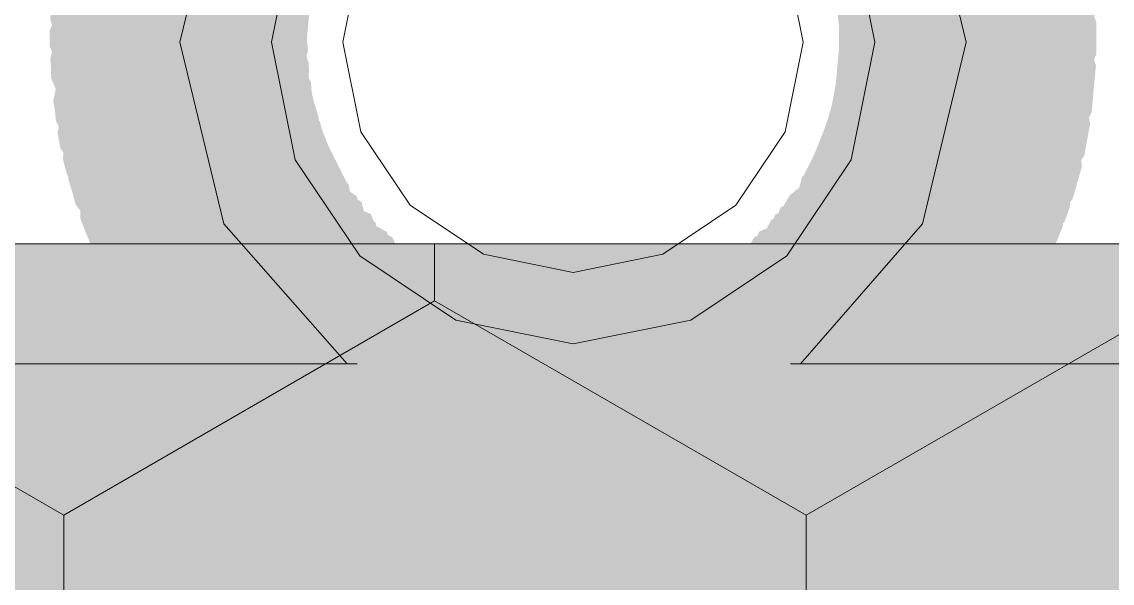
# Model space of a CAD drawing. Header units: millimetres. Extents: x -546 to 1681, y -650 to 1730.
# Drawn here: x 530.667 to 531.43, y 442.224 to 442.617 of the extents above; entities that cross this region are included whole.
import ezdxf

# ---------------------------------------------------------------- set-up
doc = ezdxf.new("R2010")
doc.units = ezdxf.units.MM

msp = doc.modelspace()

# ---------------------------------------------------------------- hatches: boundary and pattern name
at = {"true_color": 0x646464}
h = msp.add_hatch(color=251, dxfattribs=at)
h.dxf.hatch_style = 2
h.paths.add_polyline_path([(530.70923, 442.7272), (530.71235, 442.65843), (530.76305, 442.61187), (530.83182, 442.61499), (530.87839, 442.66569), (530.88239, 442.67669), (530.87927, 442.74546), (530.82857, 442.79203), (530.7598, 442.7889), (530.71323, 442.7382)])
h = msp.add_hatch(color=251, dxfattribs=at)
h.dxf.hatch_style = 2
h.paths.add_polyline_path([(531.39439, 442.7332), (531.34782, 442.78391), (531.27905, 442.78703), (531.22835, 442.74046), (531.22523, 442.67169), (531.22923, 442.66069), (531.2758, 442.60999), (531.34457, 442.60687), (531.39527, 442.65343), (531.39839, 442.7222)])
h = msp.add_hatch(color=251, dxfattribs=at)
h.dxf.hatch_style = 2
h.paths.add_polyline_path([(530.70625, 442.71987), (530.70719, 442.65104), (530.75639, 442.60288), (530.82522, 442.60382), (530.87337, 442.65302), (530.87737, 442.66302), (530.87643, 442.73186), (530.82724, 442.78001), (530.7584, 442.77907), (530.71025, 442.72987)])
h = msp.add_hatch(color=251, dxfattribs=at)
h.dxf.hatch_style = 2
h.paths.add_polyline_path([(531.40002, 442.71731), (531.35643, 442.77059), (531.28795, 442.77765), (531.23466, 442.73406), (531.22761, 442.66559), (531.23061, 442.65559), (531.27419, 442.6023), (531.34267, 442.59524), (531.39596, 442.63883), (531.40302, 442.70731)])
h = msp.add_hatch(color=251, dxfattribs=at)
h.dxf.hatch_style = 2
h.paths.add_polyline_path([(530.69998, 442.69913), (530.70876, 442.63085), (530.76313, 442.58862), (530.83141, 442.5974), (530.87364, 442.65177), (530.87664, 442.66277), (530.86786, 442.73104), (530.81349, 442.77328), (530.74521, 442.76449), (530.70298, 442.71013)])
h = msp.add_hatch(color=251, dxfattribs=at)
h.dxf.hatch_style = 2
h.paths.add_polyline_path([(531.40364, 442.70513), (531.36141, 442.75949), (531.29313, 442.76828), (531.23876, 442.72604), (531.22998, 442.65777), (531.23298, 442.64677), (531.27521, 442.5924), (531.34349, 442.58362), (531.39786, 442.62585), (531.40664, 442.69413)])
h = msp.add_hatch(color=251, dxfattribs=at)
h.dxf.hatch_style = 2
h.paths.add_polyline_path([(530.69761, 442.69131), (530.70466, 442.62283), (530.75795, 442.57924), (530.82643, 442.5863), (530.87001, 442.63959), (530.87302, 442.64959), (530.86596, 442.71806), (530.81267, 442.76165), (530.74419, 442.75459), (530.70061, 442.70131)])
h = msp.add_hatch(color=251, dxfattribs=at)
h.dxf.hatch_style = 2
h.paths.add_polyline_path([(530.69326, 442.67055), (530.7079, 442.60328), (530.76571, 442.5659), (530.83298, 442.58054), (530.87036, 442.63835), (530.87236, 442.64935), (530.85772, 442.71661), (530.79991, 442.75399), (530.73264, 442.73935), (530.69526, 442.68155)])
h = msp.add_hatch(color=251, dxfattribs=at)
h.dxf.hatch_style = 2
h.paths.add_polyline_path([(531.40602, 442.69631), (531.36243, 442.74959), (531.29395, 442.75665), (531.24067, 442.71306), (531.23361, 442.64459), (531.23661, 442.63459), (531.28019, 442.5813), (531.34867, 442.57424), (531.40196, 442.61783), (531.40902, 442.68631)])
h = msp.add_hatch(color=251, dxfattribs=at)
h.dxf.hatch_style = 2
h.paths.add_polyline_path([(531.41136, 442.67655), (531.37398, 442.73435), (531.30671, 442.74899), (531.2489, 442.71161), (531.23426, 442.64435), (531.23626, 442.63335), (531.27364, 442.57554), (531.34091, 442.5609), (531.39872, 442.59828), (531.41336, 442.66555)])
h = msp.add_hatch(color=251, dxfattribs=at)
h.dxf.hatch_style = 2
h.paths.add_polyline_path([(530.69126, 442.65955), (530.7059, 442.59228), (530.76371, 442.5549), (530.83098, 442.56954), (530.86836, 442.62735), (530.87036, 442.63835), (530.85572, 442.70561), (530.79791, 442.743), (530.73064, 442.72836), (530.69326, 442.67055)])
h = msp.add_hatch(color=251, dxfattribs=at)
h.dxf.hatch_style = 2
h.paths.add_polyline_path([(531.41336, 442.66555), (531.37598, 442.72336), (531.30871, 442.738), (531.2509, 442.70061), (531.23626, 442.63335), (531.23826, 442.62235), (531.27565, 442.56454), (531.34291, 442.5499), (531.40072, 442.58728), (531.41536, 442.65455)])
h = msp.add_hatch(color=251, dxfattribs=at)
h.dxf.hatch_style = 2
h.paths.add_polyline_path([(530.68918, 442.6406), (530.70975, 442.5749), (530.77066, 442.54282), (530.83636, 442.56339), (530.86844, 442.6243), (530.86944, 442.6353), (530.84887, 442.70099), (530.78796, 442.73308), (530.72226, 442.7125), (530.69018, 442.65159)])
h = msp.add_hatch(color=251, dxfattribs=at)
h.dxf.hatch_style = 2
h.paths.add_polyline_path([(530.68818, 442.62959), (530.70875, 442.5639), (530.76966, 442.53182), (530.83536, 442.55239), (530.86744, 442.6133), (530.86844, 442.6243), (530.84787, 442.68999), (530.78696, 442.72208), (530.72126, 442.7015), (530.68918, 442.6406)])
h = msp.add_hatch(color=251, dxfattribs=at)
h.dxf.hatch_style = 2
h.paths.add_polyline_path([(531.41644, 442.64659), (531.38436, 442.7075), (531.31866, 442.72808), (531.25776, 442.69599), (531.23718, 442.6303), (531.23818, 442.6193), (531.27026, 442.55839), (531.33596, 442.53782), (531.39687, 442.5699), (531.41744, 442.6356)])
h = msp.add_hatch(color=251, dxfattribs=at)
h.dxf.hatch_style = 2
h.paths.add_polyline_path([(531.41744, 442.6356), (531.38536, 442.6965), (531.31966, 442.71708), (531.25876, 442.68499), (531.23818, 442.6193), (531.23918, 442.6083), (531.27126, 442.54739), (531.33696, 442.52682), (531.39787, 442.5589), (531.41844, 442.62459)])
h = msp.add_hatch(color=251, dxfattribs=at)
h.dxf.hatch_style = 2
h.paths.add_polyline_path([(530.68718, 442.6186), (530.70776, 442.5529), (530.76866, 442.52082), (530.83436, 442.54139), (530.86644, 442.6023), (530.86744, 442.6133), (530.84687, 442.67899), (530.78596, 442.71108), (530.72026, 442.6905), (530.68818, 442.62959)])
h = msp.add_hatch(color=251, dxfattribs=at)
h.dxf.hatch_style = 2
h.paths.add_polyline_path([(531.41881, 442.61645), (531.39237, 442.68001), (531.32881, 442.70645), (531.26525, 442.68001), (531.23881, 442.61645), (531.23881, 442.60545), (531.26525, 442.54188), (531.32881, 442.51545), (531.39237, 442.54188), (531.41881, 442.60545)])
h = msp.add_hatch(color=251, dxfattribs=at)
h.dxf.hatch_style = 2
h.paths.add_polyline_path([(530.68681, 442.59945), (530.71325, 442.53588), (530.77681, 442.50945), (530.84037, 442.53588), (530.86681, 442.59945), (530.86681, 442.61045), (530.84037, 442.67401), (530.77681, 442.70045), (530.71325, 442.67401), (530.68681, 442.61045)])
h = msp.add_hatch(color=251, dxfattribs=at)
h.dxf.hatch_style = 2
h.paths.add_polyline_path([(531.41881, 442.60545), (531.39237, 442.66901), (531.32881, 442.69545), (531.26525, 442.66901), (531.23881, 442.60545), (531.23881, 442.59445), (531.26525, 442.53088), (531.32881, 442.50445), (531.39237, 442.53088), (531.41881, 442.59445)])
h = msp.add_hatch(color=251, dxfattribs=at)
h.dxf.hatch_style = 2
h.paths.add_polyline_path([(530.68818, 442.5803), (530.72026, 442.51939), (530.78596, 442.49882), (530.84687, 442.5309), (530.86744, 442.59659), (530.86644, 442.6076), (530.83436, 442.6685), (530.76866, 442.68908), (530.70776, 442.65699), (530.68718, 442.5913)])
h = msp.add_hatch(color=251, dxfattribs=at)
h.dxf.hatch_style = 2
h.paths.add_polyline_path([(531.41844, 442.5863), (531.39787, 442.65199), (531.33696, 442.68408), (531.27126, 442.6635), (531.23918, 442.6026), (531.23818, 442.59159), (531.25876, 442.5259), (531.31966, 442.49382), (531.38536, 442.51439), (531.41744, 442.5753)])
h = msp.add_hatch(color=251, dxfattribs=at)
h.dxf.hatch_style = 2
h.paths.add_polyline_path([(530.68781, 442.57745), (530.71425, 442.51388), (530.77781, 442.48745), (530.84137, 442.51388), (530.86781, 442.57745), (530.86781, 442.58845), (530.84137, 442.65201), (530.77781, 442.67845), (530.71425, 442.65201), (530.68781, 442.58845)])
h = msp.add_hatch(color=251, dxfattribs=at)
h.dxf.hatch_style = 2
h.paths.add_polyline_path([(531.41744, 442.5753), (531.39687, 442.64099), (531.33596, 442.67308), (531.27026, 442.6525), (531.23818, 442.59159), (531.23718, 442.5806), (531.25776, 442.5149), (531.31866, 442.48282), (531.38436, 442.50339), (531.41644, 442.5643)])
h = msp.add_hatch(color=251, dxfattribs=at)
h.dxf.hatch_style = 2
h.paths.add_polyline_path([(530.69126, 442.55035), (530.72864, 442.49254), (530.79591, 442.4779), (530.85372, 442.51528), (530.86836, 442.58255), (530.86636, 442.59355), (530.82898, 442.65136), (530.76171, 442.666), (530.7039, 442.62861), (530.68926, 442.56135)])
h = msp.add_hatch(color=251, dxfattribs=at)
h.dxf.hatch_style = 2
h.paths.add_polyline_path([(531.41644, 442.5643), (531.39587, 442.62999), (531.33496, 442.66208), (531.26927, 442.6415), (531.23718, 442.5806), (531.23618, 442.56959), (531.25676, 442.5039), (531.31766, 442.47182), (531.38336, 442.49239), (531.41544, 442.5533)])
h = msp.add_hatch(color=251, dxfattribs=at)
h.dxf.hatch_style = 2
h.paths.add_polyline_path([(530.69118, 442.5473), (530.72326, 442.48639), (530.78896, 442.46582), (530.84987, 442.4979), (530.87044, 442.5636), (530.86944, 442.57459), (530.83736, 442.6355), (530.77166, 442.65608), (530.71075, 442.62399), (530.69018, 442.5583)])
h = msp.add_hatch(color=251, dxfattribs=at)
h.dxf.hatch_style = 2
h.paths.add_polyline_path([(531.41436, 442.54535), (531.39972, 442.61261), (531.34191, 442.64999), (531.27464, 442.63536), (531.23726, 442.57755), (531.23526, 442.56655), (531.2499, 442.49928), (531.30771, 442.4619), (531.37498, 442.47654), (531.41236, 442.53435)])
h = msp.add_hatch(color=251, dxfattribs=at)
h.dxf.hatch_style = 2
h.paths.add_polyline_path([(530.69426, 442.52835), (530.73164, 442.47054), (530.79891, 442.4559), (530.85672, 442.49328), (530.87136, 442.56055), (530.86936, 442.57155), (530.83198, 442.62935), (530.76471, 442.644), (530.7069, 442.60661), (530.69226, 442.53935)])
h = msp.add_hatch(color=251, dxfattribs=at)
h.dxf.hatch_style = 2
h.paths.add_polyline_path([(531.41236, 442.53435), (531.39772, 442.60161), (531.33991, 442.639), (531.27265, 442.62435), (531.23526, 442.56655), (531.23326, 442.55555), (531.2479, 442.48828), (531.30571, 442.4509), (531.37298, 442.46554), (531.41036, 442.52335)])
h = msp.add_hatch(color=251, dxfattribs=at)
h.dxf.hatch_style = 2
h.paths.add_polyline_path([(530.69898, 442.50977), (530.74121, 442.4554), (530.80949, 442.44662), (530.86386, 442.48885), (530.87264, 442.55713), (530.86964, 442.56813), (530.82741, 442.62249), (530.75913, 442.63128), (530.70476, 442.58904), (530.69598, 442.52077)])
h = msp.add_hatch(color=251, dxfattribs=at)
h.dxf.hatch_style = 2
h.paths.add_polyline_path([(531.40864, 442.51577), (531.39986, 442.58405), (531.34549, 442.62628), (531.27721, 442.61749), (531.23498, 442.56313), (531.23198, 442.55213), (531.24076, 442.48385), (531.29513, 442.44162), (531.36341, 442.4504), (531.40564, 442.50477)])
h = msp.add_hatch(color=251, dxfattribs=at)
h.dxf.hatch_style = 2
h.paths.add_polyline_path([(530.70261, 442.49759), (530.74619, 442.4443), (530.81467, 442.43724), (530.86796, 442.48083), (530.87501, 442.54931), (530.87202, 442.55931), (530.82843, 442.61259), (530.75995, 442.61965), (530.70666, 442.57606), (530.69961, 442.50759)])
h = msp.add_hatch(color=251, dxfattribs=at)
h.dxf.hatch_style = 2
h.paths.add_polyline_path([(531.40502, 442.50259), (531.39796, 442.57106), (531.34467, 442.61465), (531.27619, 442.60759), (531.23261, 442.55431), (531.22961, 442.54431), (531.23667, 442.47583), (531.28995, 442.43224), (531.35843, 442.4393), (531.40202, 442.49259)])
h = msp.add_hatch(color=251, dxfattribs=at)
h.dxf.hatch_style = 2
h.paths.add_polyline_path([(530.70498, 442.48877), (530.74721, 442.4344), (530.81549, 442.42562), (530.86986, 442.46785), (530.87864, 442.53613), (530.87564, 442.54713), (530.83341, 442.60149), (530.76513, 442.61028), (530.71076, 442.56804), (530.70198, 442.49977)])
h = msp.add_hatch(color=251, dxfattribs=at)
h.dxf.hatch_style = 2
h.paths.add_polyline_path([(531.40039, 442.48769), (531.39727, 442.55646), (531.34657, 442.60303), (531.2778, 442.5999), (531.23123, 442.5492), (531.22723, 442.5382), (531.23035, 442.46943), (531.28106, 442.42287), (531.34983, 442.42599), (531.39639, 442.47669)])
h = msp.add_hatch(color=251, dxfattribs=at)
h.dxf.hatch_style = 2
h.paths.add_polyline_path([(530.71225, 442.46902), (530.7604, 442.41982), (530.82924, 442.41888), (530.87843, 442.46704), (530.87937, 442.53587), (530.87537, 442.54587), (530.82722, 442.59507), (530.75839, 442.59601), (530.70919, 442.54786), (530.70825, 442.47902)])
h = msp.add_hatch(color=251, dxfattribs=at)
h.dxf.hatch_style = 2
h.paths.add_polyline_path([(531.39537, 442.47402), (531.39444, 442.54286), (531.34524, 442.59101), (531.2764, 442.59007), (531.22825, 442.54087), (531.22425, 442.53087), (531.22519, 442.46204), (531.27439, 442.41388), (531.34322, 442.41482), (531.39138, 442.46402)])
h = msp.add_hatch(color=251, dxfattribs=at)
h.dxf.hatch_style = 2
h.paths.add_polyline_path([(530.71625, 442.45902), (530.7644, 442.40982), (530.83324, 442.40888), (530.88243, 442.45704), (530.88337, 442.52587), (530.87937, 442.53587), (530.83122, 442.58507), (530.76239, 442.58601), (530.71319, 442.53786), (530.71225, 442.46902)])
h = msp.add_hatch(color=251, dxfattribs=at)
h.dxf.hatch_style = 2
h.paths.add_polyline_path([(530.72431, 442.4422), (530.77639, 442.39717), (530.84506, 442.40195), (530.89009, 442.45402), (530.88531, 442.5227), (530.88031, 442.5327), (530.82824, 442.57772), (530.75956, 442.57295), (530.71453, 442.52087), (530.71931, 442.4522)])
h = msp.add_hatch(color=251, dxfattribs=at)
h.dxf.hatch_style = 2
h.paths.add_polyline_path([(531.39138, 442.46402), (531.39044, 442.53286), (531.34124, 442.58101), (531.2724, 442.58007), (531.22425, 442.53087), (531.22025, 442.52087), (531.22119, 442.45204), (531.27039, 442.40388), (531.33922, 442.40482), (531.38738, 442.45402)])
h = msp.add_hatch(color=251, dxfattribs=at)
h.dxf.hatch_style = 2
h.paths.add_polyline_path([(531.38431, 442.4472), (531.38909, 442.51587), (531.34406, 442.56795), (531.27539, 442.57272), (531.22331, 442.5277), (531.21831, 442.5177), (531.21353, 442.44902), (531.25856, 442.39695), (531.32724, 442.39217), (531.37931, 442.4372)])
h = msp.add_hatch(color=251, dxfattribs=at)
h.dxf.hatch_style = 2
h.paths.add_polyline_path([(530.72931, 442.4322), (530.78139, 442.38717), (530.85006, 442.39195), (530.89509, 442.44402), (530.89031, 442.5127), (530.88531, 442.5227), (530.83324, 442.56772), (530.76456, 442.56295), (530.71953, 442.51087), (530.72431, 442.4422)])
h = msp.add_hatch(color=251, dxfattribs=at)
h.dxf.hatch_style = 2
h.paths.add_polyline_path([(531.37931, 442.4372), (531.38409, 442.50587), (531.33906, 442.55795), (531.27039, 442.56273), (531.21831, 442.5177), (531.21331, 442.5077), (531.20853, 442.43902), (531.25356, 442.38695), (531.32224, 442.38217), (531.37431, 442.4272)])
h = msp.add_hatch(color=251, dxfattribs=at)
h.dxf.hatch_style = 2
h.paths.add_polyline_path([(530.73431, 442.4222), (530.78638, 442.37717), (530.85506, 442.38195), (530.90009, 442.43402), (530.89531, 442.5027), (530.89031, 442.5127), (530.83824, 442.55773), (530.76956, 442.55295), (530.72453, 442.50087), (530.72931, 442.4322)])
h = msp.add_hatch(color=251, dxfattribs=at)
h.dxf.hatch_style = 2
h.paths.add_polyline_path([(531.3687, 442.41752), (531.38196, 442.48508), (531.34374, 442.54233), (531.27618, 442.55559), (531.21893, 442.51737), (531.19967, 442.44082), (531.23789, 442.38356), (531.30544, 442.3703)])
h = msp.add_hatch(color=251, dxfattribs=at)
h.dxf.hatch_style = 2
h.paths.add_polyline_path([(530.74593, 442.40352), (530.80318, 442.3653), (530.87073, 442.37856), (530.90896, 442.43582), (530.8957, 442.50337), (530.83244, 442.55059), (530.76489, 442.53733), (530.72667, 442.48008)])
h = msp.add_hatch(color=251, dxfattribs=at)
h.dxf.hatch_style = 2
h.paths.add_polyline_path([(531.3627, 442.40852), (531.37596, 442.47608), (531.33773, 442.53333), (531.27018, 442.54659), (531.21293, 442.50837), (531.19367, 442.43182), (531.23189, 442.37456), (531.29944, 442.3613)])
h = msp.add_hatch(color=251, dxfattribs=at)
h.dxf.hatch_style = 2
h.paths.add_polyline_path([(530.75193, 442.39452), (530.80918, 442.3563), (530.87673, 442.36956), (530.91496, 442.42682), (530.9017, 442.49437), (530.83844, 442.54159), (530.77089, 442.52833), (530.73267, 442.47108)])
h = msp.add_hatch(color=251, dxfattribs=at)
h.dxf.hatch_style = 2
h.paths.add_polyline_path([(530.76277, 442.38019), (530.82266, 442.34625), (530.88907, 442.3644), (530.92301, 442.4243), (530.90485, 442.4907), (530.83796, 442.53364), (530.77156, 442.51549), (530.73761, 442.4556)])
h = msp.add_hatch(color=251, dxfattribs=at)
h.dxf.hatch_style = 2
h.paths.add_polyline_path([(531.35899, 442.40314), (531.36902, 442.47125), (531.32812, 442.52662), (531.26001, 442.53665), (531.20464, 442.49575), (531.19864, 442.48575), (531.18861, 442.41764), (531.22951, 442.36227), (531.29761, 442.35224), (531.35299, 442.39314)])
h = msp.add_hatch(color=251, dxfattribs=at)
h.dxf.hatch_style = 2
h.paths.add_polyline_path([(530.76493, 442.37652), (530.82218, 442.3383), (530.88973, 442.35156), (530.92796, 442.40882), (530.9147, 442.47637), (530.85144, 442.52359), (530.78389, 442.51033), (530.74567, 442.45308)])
h = msp.add_hatch(color=251, dxfattribs=at)
h.dxf.hatch_style = 2
h.paths.add_polyline_path([(531.34354, 442.38018), (531.3655, 442.44543), (531.33508, 442.50718), (531.26983, 442.52914), (531.20808, 442.49871), (531.17912, 442.42547), (531.20955, 442.36372), (531.27479, 442.34175)])
h = msp.add_hatch(color=251, dxfattribs=at)
h.dxf.hatch_style = 2
h.paths.add_polyline_path([(530.78417, 442.35481), (530.84781, 442.32856), (530.91145, 442.35481), (530.9377, 442.41845), (530.91145, 442.48209), (530.83981, 442.51634), (530.77617, 442.49009), (530.74992, 442.42645)])
h = msp.add_hatch(color=251, dxfattribs=at)
h.dxf.hatch_style = 2
h.paths.add_polyline_path([(531.33985, 442.37619), (531.35801, 442.4426), (531.32407, 442.50249), (531.25766, 442.52064), (531.19777, 442.4867), (531.17261, 442.4113), (531.20656, 442.3514), (531.27296, 442.33325)])
h = msp.add_hatch(color=251, dxfattribs=at)
h.dxf.hatch_style = 2
h.paths.add_polyline_path([(530.78708, 442.35118), (530.84883, 442.32076), (530.91408, 442.34271), (530.9445, 442.40447), (530.92254, 442.46971), (530.85379, 442.50814), (530.78855, 442.48618), (530.75812, 442.42443)])
h = msp.add_hatch(color=251, dxfattribs=at)
h.dxf.hatch_style = 2
h.paths.add_polyline_path([(531.32954, 442.36318), (531.3515, 442.42843), (531.32108, 442.49018), (531.25583, 442.51214), (531.19408, 442.48171), (531.16512, 442.40847), (531.19555, 442.34672), (531.26079, 442.32475)])
h = msp.add_hatch(color=251, dxfattribs=at)
h.dxf.hatch_style = 2
h.paths.add_polyline_path([(530.79917, 442.33881), (530.86281, 442.31255), (530.92645, 442.33881), (530.9527, 442.40245), (530.92645, 442.46609), (530.85481, 442.50034), (530.79117, 442.47409), (530.76492, 442.41045)])
h = msp.add_hatch(color=251, dxfattribs=at)
h.dxf.hatch_style = 2
h.paths.add_polyline_path([(531.31845, 442.35081), (531.3447, 442.41445), (531.31845, 442.47809), (531.25481, 442.50434), (531.19117, 442.47809), (531.15692, 442.40645), (531.18317, 442.34281), (531.24681, 442.31656)])
h = msp.add_hatch(color=251, dxfattribs=at)
h.dxf.hatch_style = 2
h.paths.add_polyline_path([(530.80717, 442.33081), (530.87081, 442.30455), (530.93445, 442.33081), (530.9607, 442.39445), (530.93445, 442.45809), (530.86281, 442.49234), (530.79917, 442.46609), (530.77292, 442.40245)])
h = msp.add_hatch(color=251, dxfattribs=at)
h.dxf.hatch_style = 2
h.paths.add_polyline_path([(531.31045, 442.34281), (531.3367, 442.40645), (531.31045, 442.47009), (531.24681, 442.49634), (531.18317, 442.47009), (531.14892, 442.39845), (531.17517, 442.33481), (531.23881, 442.30856)])
h = msp.add_hatch(color=251, dxfattribs=at)
h.dxf.hatch_style = 2
h.paths.add_polyline_path([(531.29808, 442.33071), (531.3285, 442.39247), (531.30654, 442.45771), (531.24479, 442.48814), (531.17955, 442.46618), (531.14112, 442.39743), (531.16308, 442.33218), (531.22483, 442.30176)])
h = msp.add_hatch(color=251, dxfattribs=at)
h.dxf.hatch_style = 2
h.paths.add_polyline_path([(530.82456, 442.3164), (530.89096, 442.29825), (530.95085, 442.33219), (530.96901, 442.3986), (530.93507, 442.45849), (530.85966, 442.48364), (530.79977, 442.4497), (530.78161, 442.3833)])
h = msp.add_hatch(color=251, dxfattribs=at)
h.dxf.hatch_style = 2
h.paths.add_polyline_path([(531.29008, 442.32371), (531.3205, 442.38547), (531.29854, 442.45071), (531.23679, 442.48114), (531.17155, 442.45918), (531.13312, 442.39043), (531.15508, 442.32518), (531.21683, 442.29476)])
h = msp.add_hatch(color=251, dxfattribs=at)
h.dxf.hatch_style = 2
h.paths.add_polyline_path([(530.83381, 442.30945), (530.90052, 442.29246), (530.95981, 442.32745), (530.9768, 442.39416), (530.94181, 442.45345), (530.8671, 442.47643), (530.80781, 442.44145), (530.79082, 442.37473)])
h = msp.add_hatch(color=251, dxfattribs=at)
h.dxf.hatch_style = 2
h.paths.add_polyline_path([(530.84156, 442.3034), (530.90796, 442.28525), (530.96785, 442.31919), (530.98601, 442.3856), (530.95207, 442.44549), (530.87666, 442.47064), (530.81677, 442.4367), (530.79861, 442.3703)])
h = msp.add_hatch(color=251, dxfattribs=at)
h.dxf.hatch_style = 2
h.paths.add_polyline_path([(531.27274, 442.30956), (531.31096, 442.36682), (531.2977, 442.43437), (531.24044, 442.47259), (531.17289, 442.45933), (531.12567, 442.39608), (531.13893, 442.32852), (531.19618, 442.2903)])
at = {"true_color": 0x96e196}
h = msp.add_hatch(color=81, dxfattribs=at)
h.dxf.hatch_style = 2
h.paths.add_polyline_path([(546.20183, 442.46145), (546.20183, 441.76145), (515.46379, 441.76145), (515.46379, 442.46145)])
at = {"true_color": 0x646464}
h = msp.add_hatch(color=251, dxfattribs=at)
h.dxf.hatch_style = 2
h.paths.add_polyline_path([(530.83317, 442.31081), (530.89681, 442.28456), (530.96045, 442.31081), (530.9867, 442.37445), (530.96045, 442.43809), (530.89381, 442.46734), (530.83017, 442.44109), (530.80392, 442.37745)])
h = msp.add_hatch(color=251, dxfattribs=at)
h.dxf.hatch_style = 2
h.paths.add_polyline_path([(530.86051, 442.29127), (530.92861, 442.28124), (530.98399, 442.32214), (530.99402, 442.39025), (530.95312, 442.44562), (530.94312, 442.45162), (530.87501, 442.46165), (530.81964, 442.42075), (530.8096, 442.35264), (530.85051, 442.29727)])
h = msp.add_hatch(color=251, dxfattribs=at)
h.dxf.hatch_style = 2
h.paths.add_polyline_path([(530.86051, 442.29127), (530.92861, 442.28124), (530.98399, 442.32214), (530.99402, 442.39025), (530.95312, 442.44562), (530.94312, 442.45162), (530.87501, 442.46165), (530.81964, 442.42075), (530.8096, 442.35264), (530.85051, 442.29727)])
h = msp.add_hatch(color=251, dxfattribs=at)
h.dxf.hatch_style = 2
h.paths.add_polyline_path([(531.25912, 442.30027), (531.30002, 442.35564), (531.28999, 442.42375), (531.23461, 442.46465), (531.16651, 442.45462), (531.15651, 442.44862), (531.1156, 442.39325), (531.12564, 442.32514), (531.18101, 442.28424), (531.24912, 442.29427)])
h = msp.add_hatch(color=251, dxfattribs=at)
h.dxf.hatch_style = 2
h.paths.add_polyline_path([(531.26907, 442.30741), (531.30301, 442.3673), (531.28485, 442.4337), (531.22496, 442.46764), (531.15856, 442.44949), (531.11562, 442.3826), (531.13377, 442.31619), (531.19366, 442.28225)])
h = msp.add_hatch(color=251, dxfattribs=at)
h.dxf.hatch_style = 2
h.paths.add_polyline_path([(530.86589, 442.28756), (530.93344, 442.2743), (530.9907, 442.31252), (531.00396, 442.38008), (530.96573, 442.43733), (530.88918, 442.45659), (530.83193, 442.41837), (530.81867, 442.35082)])
h = msp.add_hatch(color=251, dxfattribs=at)
h.dxf.hatch_style = 2
h.paths.add_polyline_path([(530.86589, 442.28756), (530.93344, 442.2743), (530.9907, 442.31252), (531.00396, 442.38008), (530.96573, 442.43733), (530.88918, 442.45659), (530.83193, 442.41837), (530.81867, 442.35082)])
h = msp.add_hatch(color=251, dxfattribs=at)
h.dxf.hatch_style = 2
h.paths.add_polyline_path([(531.25274, 442.29656), (531.29096, 442.35382), (531.2777, 442.42137), (531.22044, 442.45959), (531.15289, 442.44633), (531.10567, 442.38308), (531.11893, 442.31552), (531.17618, 442.2773)])
h = msp.add_hatch(color=251, dxfattribs=at)
h.dxf.hatch_style = 2
h.paths.add_polyline_path([(531.25112, 442.29427), (531.29202, 442.34965), (531.28199, 442.41775), (531.22661, 442.45865), (531.15851, 442.44862), (531.14851, 442.44262), (531.1076, 442.38725), (531.11764, 442.31914), (531.17301, 442.27824), (531.24112, 442.28827)])
h = msp.add_hatch(color=251, dxfattribs=at)
h.dxf.hatch_style = 2
h.paths.add_polyline_path([(530.88556, 442.27695), (530.95424, 442.27217), (531.00631, 442.3172), (531.01109, 442.38587), (530.96606, 442.43795), (530.95606, 442.44295), (530.88738, 442.44772), (530.83531, 442.4027), (530.83053, 442.33402), (530.87556, 442.28195)])
h = msp.add_hatch(color=251, dxfattribs=at)
h.dxf.hatch_style = 2
h.paths.add_polyline_path([(530.88556, 442.27695), (530.95424, 442.27217), (531.00631, 442.3172), (531.01109, 442.38587), (530.96606, 442.43795), (530.95606, 442.44295), (530.88738, 442.44772), (530.83531, 442.4027), (530.83053, 442.33402), (530.87556, 442.28195)])
h = msp.add_hatch(color=251, dxfattribs=at)
h.dxf.hatch_style = 2
h.paths.add_polyline_path([(531.24374, 442.29056), (531.28196, 442.34782), (531.2687, 442.41537), (531.21144, 442.45359), (531.14389, 442.44033), (531.09667, 442.37708), (531.10993, 442.30952), (531.16718, 442.2713)])
h = msp.add_hatch(color=251, dxfattribs=at)
h.dxf.hatch_style = 2
h.paths.add_polyline_path([(531.23852, 442.28677), (531.28124, 442.34075), (531.27349, 442.40915), (531.21951, 442.45188), (531.1511, 442.44412), (531.09938, 442.38514), (531.10714, 442.31674), (531.16112, 442.27401)])
h = msp.add_hatch(color=251, dxfattribs=at)
h.dxf.hatch_style = 2
h.paths.add_polyline_path([(530.89556, 442.27195), (530.96424, 442.26717), (531.01631, 442.3122), (531.02109, 442.38087), (530.97606, 442.43295), (530.96606, 442.43795), (530.89738, 442.44272), (530.84531, 442.3977), (530.84053, 442.32902), (530.88556, 442.27695)])
h = msp.add_hatch(color=251, dxfattribs=at)
h.dxf.hatch_style = 2
h.paths.add_polyline_path([(530.89556, 442.27195), (530.96424, 442.26717), (531.01631, 442.3122), (531.02109, 442.38087), (530.97606, 442.43295), (530.96606, 442.43795), (530.89738, 442.44272), (530.84531, 442.3977), (530.84053, 442.32902), (530.88556, 442.27695)])
h = msp.add_hatch(color=251, dxfattribs=at)
h.dxf.hatch_style = 2
h.paths.add_polyline_path([(531.21606, 442.27495), (531.26109, 442.32702), (531.25631, 442.3957), (531.20424, 442.44072), (531.13556, 442.43595), (531.12556, 442.43095), (531.08053, 442.37887), (531.08531, 442.3102), (531.13738, 442.26517), (531.20606, 442.26995)])
h = msp.add_hatch(color=251, dxfattribs=at)
h.dxf.hatch_style = 2
h.paths.add_polyline_path([(531.22506, 442.27895), (531.27009, 442.33102), (531.26531, 442.3997), (531.21324, 442.44473), (531.14456, 442.43995), (531.13456, 442.43495), (531.08953, 442.38287), (531.09431, 442.3142), (531.14639, 442.26917), (531.21506, 442.27395)])
h = msp.add_hatch(color=251, dxfattribs=at)
h.dxf.hatch_style = 2
h.paths.add_polyline_path([(531.22606, 442.27995), (531.27109, 442.33202), (531.26631, 442.4007), (531.21424, 442.44572), (531.14556, 442.44094), (531.13556, 442.43595), (531.09053, 442.38387), (531.09531, 442.3152), (531.14738, 442.27017), (531.21606, 442.27495)])
h = msp.add_hatch(color=251, dxfattribs=at)
h.dxf.hatch_style = 2
h.paths.add_polyline_path([(530.91239, 442.26488), (530.98122, 442.26582), (531.02937, 442.31502), (531.02843, 442.38386), (530.97924, 442.43201), (530.96924, 442.43601), (530.9004, 442.43507), (530.85225, 442.38587), (530.85319, 442.31704), (530.90239, 442.26888)])
h = msp.add_hatch(color=251, dxfattribs=at)
h.dxf.hatch_style = 2
h.paths.add_polyline_path([(530.91239, 442.26488), (530.98122, 442.26582), (531.02937, 442.31502), (531.02843, 442.38386), (530.97924, 442.43201), (530.96924, 442.43601), (530.9004, 442.43507), (530.85225, 442.38587), (530.85319, 442.31704), (530.90239, 442.26888)])
h = msp.add_hatch(color=251, dxfattribs=at)
h.dxf.hatch_style = 2
h.paths.add_polyline_path([(530.92239, 442.26088), (530.99122, 442.26182), (531.03937, 442.31102), (531.03843, 442.37986), (530.98924, 442.42801), (530.97924, 442.43201), (530.9104, 442.43107), (530.86225, 442.38187), (530.86319, 442.31304), (530.91239, 442.26488)])
h = msp.add_hatch(color=251, dxfattribs=at)
h.dxf.hatch_style = 2
h.paths.add_polyline_path([(530.92239, 442.26088), (530.99122, 442.26182), (531.03937, 442.31102), (531.03843, 442.37986), (530.98924, 442.42801), (530.97924, 442.43201), (530.9104, 442.43107), (530.86225, 442.38187), (530.86319, 442.31304), (530.91239, 442.26488)])
h = msp.add_hatch(color=251, dxfattribs=at)
h.dxf.hatch_style = 2
h.paths.add_polyline_path([(531.18657, 442.26187), (531.23727, 442.30843), (531.24039, 442.3772), (531.19382, 442.4279), (531.12505, 442.43103), (531.11406, 442.42703), (531.06335, 442.38046), (531.06023, 442.31169), (531.1068, 442.26099), (531.17557, 442.25786)])
h = msp.add_hatch(color=251, dxfattribs=at)
h.dxf.hatch_style = 2
h.paths.add_polyline_path([(531.20506, 442.26995), (531.25009, 442.32202), (531.24531, 442.3907), (531.19324, 442.43572), (531.12456, 442.43095), (531.11456, 442.42595), (531.06953, 442.37387), (531.07431, 442.3052), (531.12639, 442.26017), (531.19506, 442.26495)])
h = msp.add_hatch(color=251, dxfattribs=at)
h.dxf.hatch_style = 2
h.paths.add_polyline_path([(531.19924, 442.26688), (531.24843, 442.31504), (531.24937, 442.38387), (531.20122, 442.43307), (531.13239, 442.43401), (531.12239, 442.43001), (531.07319, 442.38186), (531.07225, 442.31302), (531.1204, 442.26382), (531.18924, 442.26288)])
h = msp.add_hatch(color=251, dxfattribs=at)
h.dxf.hatch_style = 2
h.paths.add_polyline_path([(531.20824, 442.27088), (531.25743, 442.31904), (531.25838, 442.38787), (531.21022, 442.43707), (531.14139, 442.43801), (531.13139, 442.43401), (531.08219, 442.38586), (531.08125, 442.31702), (531.1294, 442.26782), (531.19824, 442.26688)])
h = msp.add_hatch(color=251, dxfattribs=at)
h.dxf.hatch_style = 2
h.paths.add_polyline_path([(530.93239, 442.25688), (531.00122, 442.25782), (531.04937, 442.30702), (531.04843, 442.37586), (530.99924, 442.42401), (530.98924, 442.42801), (530.9204, 442.42707), (530.87225, 442.37787), (530.87319, 442.30904), (530.92239, 442.26088)])
h = msp.add_hatch(color=251, dxfattribs=at)
h.dxf.hatch_style = 2
h.paths.add_polyline_path([(530.93239, 442.25688), (531.00122, 442.25782), (531.04937, 442.30702), (531.04843, 442.37586), (530.99924, 442.42401), (530.98924, 442.42801), (530.9204, 442.42707), (530.87225, 442.37787), (530.87319, 442.30904), (530.92239, 442.26088)])
h = msp.add_hatch(color=251, dxfattribs=at)
h.dxf.hatch_style = 2
h.paths.add_polyline_path([(530.95313, 442.25062), (531.02141, 442.2594), (531.06364, 442.31377), (531.05486, 442.38205), (531.00049, 442.42428), (530.98949, 442.42728), (530.92121, 442.41849), (530.87898, 442.36413), (530.88776, 442.29585), (530.94213, 442.25362)])
h = msp.add_hatch(color=251, dxfattribs=at)
h.dxf.hatch_style = 2
h.paths.add_polyline_path([(530.95313, 442.25062), (531.02141, 442.2594), (531.06364, 442.31377), (531.05486, 442.38205), (531.00049, 442.42428), (530.98949, 442.42728), (530.92121, 442.41849), (530.87898, 442.36413), (530.88776, 442.29585), (530.94213, 442.25362)])
h = msp.add_hatch(color=251, dxfattribs=at)
h.dxf.hatch_style = 2
h.paths.add_polyline_path([(530.96413, 442.24762), (531.03241, 442.2564), (531.07464, 442.31077), (531.06586, 442.37905), (531.01149, 442.42127), (531.00049, 442.42428), (530.93221, 442.41549), (530.88998, 442.36113), (530.89876, 442.29285), (530.95313, 442.25062)])
h = msp.add_hatch(color=251, dxfattribs=at)
h.dxf.hatch_style = 2
h.paths.add_polyline_path([(530.96413, 442.24762), (531.03241, 442.2564), (531.07464, 442.31077), (531.06586, 442.37905), (531.01149, 442.42127), (531.00049, 442.42428), (530.93221, 442.41549), (530.88998, 442.36113), (530.89876, 442.29285), (530.95313, 442.25062)])
h = msp.add_hatch(color=251, dxfattribs=at)
h.dxf.hatch_style = 2
h.paths.add_polyline_path([(531.14146, 442.24719), (531.19861, 442.28558), (531.21206, 442.3531), (531.17367, 442.41024), (531.10616, 442.4237), (531.09616, 442.4217), (531.03902, 442.38331), (531.02556, 442.3158), (531.06395, 442.25865), (531.13146, 442.24519)])
h = msp.add_hatch(color=251, dxfattribs=at)
h.dxf.hatch_style = 2
h.paths.add_polyline_path([(531.15749, 442.25162), (531.21186, 442.29385), (531.22064, 442.36213), (531.17841, 442.41649), (531.11013, 442.42527), (531.09913, 442.42228), (531.04476, 442.38004), (531.03598, 442.31177), (531.07821, 442.2574), (531.14649, 442.24862)])
h = msp.add_hatch(color=251, dxfattribs=at)
h.dxf.hatch_style = 2
h.paths.add_polyline_path([(531.15849, 442.25162), (531.21286, 442.29385), (531.22164, 442.36213), (531.17941, 442.41649), (531.11113, 442.42527), (531.10013, 442.42228), (531.04576, 442.38004), (531.03698, 442.31177), (531.07921, 442.2574), (531.14749, 442.24862)])
h = msp.add_hatch(color=251, dxfattribs=at)
h.dxf.hatch_style = 2
h.paths.add_polyline_path([(531.16967, 442.25524), (531.22296, 442.29883), (531.23002, 442.36731), (531.18643, 442.42059), (531.11795, 442.42765), (531.10795, 442.42465), (531.05466, 442.38106), (531.04761, 442.31259), (531.09119, 442.2593), (531.15967, 442.25224)])
h = msp.add_hatch(color=251, dxfattribs=at)
h.dxf.hatch_style = 2
h.paths.add_polyline_path([(531.17824, 442.25888), (531.22743, 442.30704), (531.22837, 442.37587), (531.18022, 442.42507), (531.11139, 442.42601), (531.10139, 442.42201), (531.05219, 442.37386), (531.05125, 442.30502), (531.0994, 442.25582), (531.16824, 442.25488)])
h = msp.add_hatch(color=251, dxfattribs=at)
h.dxf.hatch_style = 2
h.paths.add_polyline_path([(531.18557, 442.26087), (531.23627, 442.30743), (531.23939, 442.3762), (531.19282, 442.4269), (531.12405, 442.43003), (531.11306, 442.42603), (531.06235, 442.37946), (531.05923, 442.31069), (531.1058, 442.25999), (531.17457, 442.25687)])
h = msp.add_hatch(color=251, dxfattribs=at)
h.dxf.hatch_style = 2
h.paths.add_polyline_path([(530.97195, 442.24524), (531.04043, 442.2523), (531.08402, 442.30559), (531.07696, 442.37406), (531.02367, 442.41765), (531.01367, 442.42065), (530.94519, 442.41359), (530.90161, 442.36031), (530.90867, 442.29183), (530.96195, 442.24824)])
h = msp.add_hatch(color=251, dxfattribs=at)
h.dxf.hatch_style = 2
h.paths.add_polyline_path([(530.97195, 442.24524), (531.04043, 442.2523), (531.08402, 442.30559), (531.07696, 442.37406), (531.02367, 442.41765), (531.01367, 442.42065), (530.94519, 442.41359), (530.90161, 442.36031), (530.90867, 442.29183), (530.96195, 442.24824)])
h = msp.add_hatch(color=251, dxfattribs=at)
h.dxf.hatch_style = 2
h.paths.add_polyline_path([(530.99271, 442.2409), (531.05998, 442.25554), (531.09736, 442.31335), (531.08272, 442.38061), (531.02491, 442.418), (531.01391, 442.41999), (530.94664, 442.40535), (530.90926, 442.34755), (530.9239, 442.28028), (530.98171, 442.2429)])
h = msp.add_hatch(color=251, dxfattribs=at)
h.dxf.hatch_style = 2
h.paths.add_polyline_path([(530.99271, 442.2409), (531.05998, 442.25554), (531.09736, 442.31335), (531.08272, 442.38061), (531.02491, 442.418), (531.01391, 442.41999), (530.94664, 442.40535), (530.90926, 442.34755), (530.9239, 442.28028), (530.98171, 442.2429)])
h = msp.add_hatch(color=251, dxfattribs=at)
h.dxf.hatch_style = 2
h.paths.add_polyline_path([(531.01166, 442.23882), (531.07736, 442.25939), (531.10944, 442.3203), (531.08887, 442.38599), (531.02796, 442.41808), (531.01696, 442.41908), (530.95126, 442.3985), (530.91918, 442.3376), (530.93975, 442.2719), (531.00066, 442.23982)])
h = msp.add_hatch(color=251, dxfattribs=at)
h.dxf.hatch_style = 2
h.paths.add_polyline_path([(531.01166, 442.23882), (531.07736, 442.25939), (531.10944, 442.3203), (531.08887, 442.38599), (531.02796, 442.41808), (531.01696, 442.41908), (530.95126, 442.3985), (530.91918, 442.3376), (530.93975, 442.2719), (531.00066, 442.23982)])
h = msp.add_hatch(color=251, dxfattribs=at)
h.dxf.hatch_style = 2
h.paths.add_polyline_path([(531.02266, 442.23782), (531.08836, 442.25839), (531.12044, 442.3193), (531.09987, 442.38499), (531.03896, 442.41708), (531.02796, 442.41808), (530.96226, 442.3975), (530.93018, 442.33659), (530.95075, 442.2709), (531.01166, 442.23882)])
h = msp.add_hatch(color=251, dxfattribs=at)
h.dxf.hatch_style = 2
h.paths.add_polyline_path([(531.02266, 442.23782), (531.08836, 442.25839), (531.12044, 442.3193), (531.09987, 442.38499), (531.03896, 442.41708), (531.02796, 442.41808), (530.96226, 442.3975), (530.93018, 442.33659), (530.95075, 442.2709), (531.01166, 442.23882)])
h = msp.add_hatch(color=251, dxfattribs=at)
h.dxf.hatch_style = 2
h.paths.add_polyline_path([(531.03366, 442.23682), (531.09936, 442.25739), (531.13144, 442.3183), (531.11087, 442.38399), (531.04996, 442.41608), (531.03896, 442.41708), (530.97326, 442.3965), (530.94118, 442.3356), (530.96176, 442.2699), (531.02266, 442.23782)])
h = msp.add_hatch(color=251, dxfattribs=at)
h.dxf.hatch_style = 2
h.paths.add_polyline_path([(531.03366, 442.23682), (531.09936, 442.25739), (531.13144, 442.3183), (531.11087, 442.38399), (531.04996, 442.41608), (531.03896, 442.41708), (530.97326, 442.3965), (530.94118, 442.3356), (530.96176, 442.2699), (531.02266, 442.23782)])
h = msp.add_hatch(color=251, dxfattribs=at)
h.dxf.hatch_style = 2
h.paths.add_polyline_path([(531.05281, 442.23645), (531.11637, 442.26288), (531.14281, 442.32645), (531.11637, 442.39001), (531.05281, 442.41645), (531.04181, 442.41645), (530.97825, 442.39001), (530.95181, 442.32645), (530.97825, 442.26288), (531.04181, 442.23645)])
h = msp.add_hatch(color=251, dxfattribs=at)
h.dxf.hatch_style = 2
h.paths.add_polyline_path([(531.05281, 442.23645), (531.11637, 442.26288), (531.14281, 442.32645), (531.11637, 442.39001), (531.05281, 442.41645), (531.04181, 442.41645), (530.97825, 442.39001), (530.95181, 442.32645), (530.97825, 442.26288), (531.04181, 442.23645)])
h = msp.add_hatch(color=251, dxfattribs=at)
h.dxf.hatch_style = 2
h.paths.add_polyline_path([(531.05881, 442.23645), (531.12237, 442.26288), (531.14881, 442.32645), (531.12237, 442.39001), (531.05881, 442.41645), (530.98925, 442.39001), (530.96281, 442.32645), (530.98925, 442.26288)])
h = msp.add_hatch(color=251, dxfattribs=at)
h.dxf.hatch_style = 2
h.paths.add_polyline_path([(531.05781, 442.23645), (531.12137, 442.26288), (531.14781, 442.32645), (531.12137, 442.39001), (531.05781, 442.41645), (530.98925, 442.39001), (530.96281, 442.32645), (530.98925, 442.26288)])
h = msp.add_hatch(color=251, dxfattribs=at)
h.dxf.hatch_style = 2
h.paths.add_polyline_path([(531.06881, 442.23645), (531.13237, 442.26288), (531.15881, 442.32645), (531.13237, 442.39001), (531.06881, 442.41645), (531.05781, 442.41645), (530.99425, 442.39001), (530.96781, 442.32645), (530.99425, 442.26288), (531.05781, 442.23645)])
h = msp.add_hatch(color=251, dxfattribs=at)
h.dxf.hatch_style = 2
h.paths.add_polyline_path([(531.06981, 442.23645), (531.13337, 442.26288), (531.15981, 442.32645), (531.13337, 442.39001), (531.06981, 442.41645), (531.05881, 442.41645), (530.99525, 442.39001), (530.96881, 442.32645), (530.99525, 442.26288), (531.05881, 442.23645)])
h = msp.add_hatch(color=251, dxfattribs=at)
h.dxf.hatch_style = 2
h.paths.add_polyline_path([(531.08796, 442.23782), (531.14887, 442.2699), (531.16944, 442.3356), (531.13736, 442.3965), (531.07166, 442.41708), (531.06066, 442.41608), (530.99976, 442.38399), (530.97918, 442.3183), (531.01126, 442.25739), (531.07696, 442.23682)])
h = msp.add_hatch(color=251, dxfattribs=at)
h.dxf.hatch_style = 2
h.paths.add_polyline_path([(531.08896, 442.23782), (531.14987, 442.2699), (531.17044, 442.3356), (531.13836, 442.3965), (531.07266, 442.41708), (531.06166, 442.41608), (531.00076, 442.38399), (530.98018, 442.3183), (531.01226, 442.25739), (531.07796, 442.23682)])
h = msp.add_hatch(color=251, dxfattribs=at)
h.dxf.hatch_style = 2
h.paths.add_polyline_path([(531.10691, 442.2409), (531.16472, 442.27828), (531.17936, 442.34555), (531.14198, 442.40335), (531.07471, 442.418), (531.06371, 442.416), (531.0059, 442.37861), (530.99126, 442.31135), (531.02864, 442.25354), (531.09591, 442.2389)])
h = msp.add_hatch(color=251, dxfattribs=at)
h.dxf.hatch_style = 2
h.paths.add_polyline_path([(531.10791, 442.2409), (531.16572, 442.27828), (531.18036, 442.34555), (531.14298, 442.40335), (531.07571, 442.418), (531.06471, 442.416), (531.0069, 442.37861), (530.99226, 442.31135), (531.02964, 442.25354), (531.09691, 442.2389)])
h = msp.add_hatch(color=251, dxfattribs=at)
h.dxf.hatch_style = 2
h.paths.add_polyline_path([(531.10996, 442.24082), (531.17087, 442.2729), (531.19144, 442.33859), (531.15936, 442.3995), (531.09366, 442.42008), (531.08266, 442.41908), (531.02175, 442.38699), (531.00118, 442.3213), (531.03327, 442.26039), (531.09896, 442.23982)])
h = msp.add_hatch(color=251, dxfattribs=at)
h.dxf.hatch_style = 2
h.paths.add_polyline_path([(531.11096, 442.24082), (531.17187, 442.2729), (531.19244, 442.33859), (531.16036, 442.3995), (531.09466, 442.42008), (531.08366, 442.41908), (531.02275, 442.38699), (531.00218, 442.3213), (531.03427, 442.26039), (531.09996, 442.23982)])
h = msp.add_hatch(color=251, dxfattribs=at)
h.dxf.hatch_style = 2
h.paths.add_polyline_path([(531.12946, 442.24419), (531.1866, 442.28258), (531.20006, 442.3501), (531.16167, 442.40724), (531.09416, 442.4207), (531.08416, 442.4187), (531.02702, 442.38031), (531.01356, 442.3128), (531.05195, 442.25565), (531.11946, 442.24219)])
h = msp.add_hatch(color=251, dxfattribs=at)
h.dxf.hatch_style = 2
h.paths.add_polyline_path([(531.13749, 442.24662), (531.19186, 442.28885), (531.20064, 442.35713), (531.15841, 442.41149), (531.09013, 442.42028), (531.07913, 442.41728), (531.02476, 442.37505), (531.01598, 442.30677), (531.05821, 442.2524), (531.12649, 442.24362)])
h = msp.add_hatch(color=251, dxfattribs=at)
h.dxf.hatch_style = 2
h.paths.add_polyline_path([(531.14649, 442.24862), (531.20086, 442.29085), (531.20964, 442.35913), (531.16741, 442.41349), (531.09913, 442.42228), (531.08813, 442.41928), (531.03376, 442.37705), (531.02498, 442.30877), (531.06721, 442.2544), (531.13549, 442.24562)])

# ---------------------------------------------------------------- linework, layer by layer
at = {"color": 251, "lineweight": 0, "true_color": 0x646464}
for points in [[(530.89481, 442.37745), (530.80856, 442.47532), (530.77781, 442.60245), (530.80856, 442.72882), (530.89481, 442.82745)], [(531.21181, 442.82745), (531.29719, 442.72882), (531.32781, 442.60245), (531.29719, 442.47532), (531.21181, 442.37745)], [(531.05281, 442.39145), (530.97091, 442.40796), (530.90381, 442.45307), (530.85847, 442.52012), (530.84181, 442.60245), (530.85847, 442.68435), (530.90381, 442.75145), (530.97091, 442.79679), (531.05281, 442.81345)], [(531.05281, 442.81345), (531.13514, 442.79679), (531.20219, 442.75145), (531.2473, 442.68435), (531.26381, 442.60245), (531.2473, 442.52012), (531.20219, 442.45307), (531.13514, 442.40796), (531.05281, 442.39145)], [(531.05281, 442.44145), (530.99011, 442.45409), (530.93894, 442.48857), (530.90445, 442.53974), (530.89181, 442.60245), (530.90445, 442.66515), (530.93894, 442.71632), (530.99011, 442.75081), (531.05281, 442.76345)], [(531.05281, 442.76345), (531.11551, 442.75081), (531.16669, 442.71632), (531.20117, 442.66515), (531.21381, 442.60245), (531.20117, 442.53974), (531.16669, 442.48857), (531.11551, 442.45409), (531.05281, 442.44145)], [(528.62781, 442.37745), (530.90181, 442.37745)], [(531.20481, 442.37745), (533.47781, 442.37745)]]:
    msp.add_lwpolyline(points, dxfattribs=at)
at = {"color": 7, "lineweight": 0}
for points in [[(546.20183, 442.46145), (515.46379, 442.46145)], [(530.95581, 442.42145), (530.95581, 442.46145)], [(530.69681, 442.27145), (530.43681, 442.42145)], [(530.95581, 442.42145), (530.69681, 442.27145)], [(531.21581, 442.27145), (530.95581, 442.42145)], [(531.47581, 442.42145), (531.21581, 442.27145)], [(530.69681, 441.97145), (530.69681, 442.27145)], [(531.21581, 441.97145), (531.21581, 442.27145)]]:
    msp.add_lwpolyline(points, dxfattribs=at)

doc.saveas('drawing.dxf')
